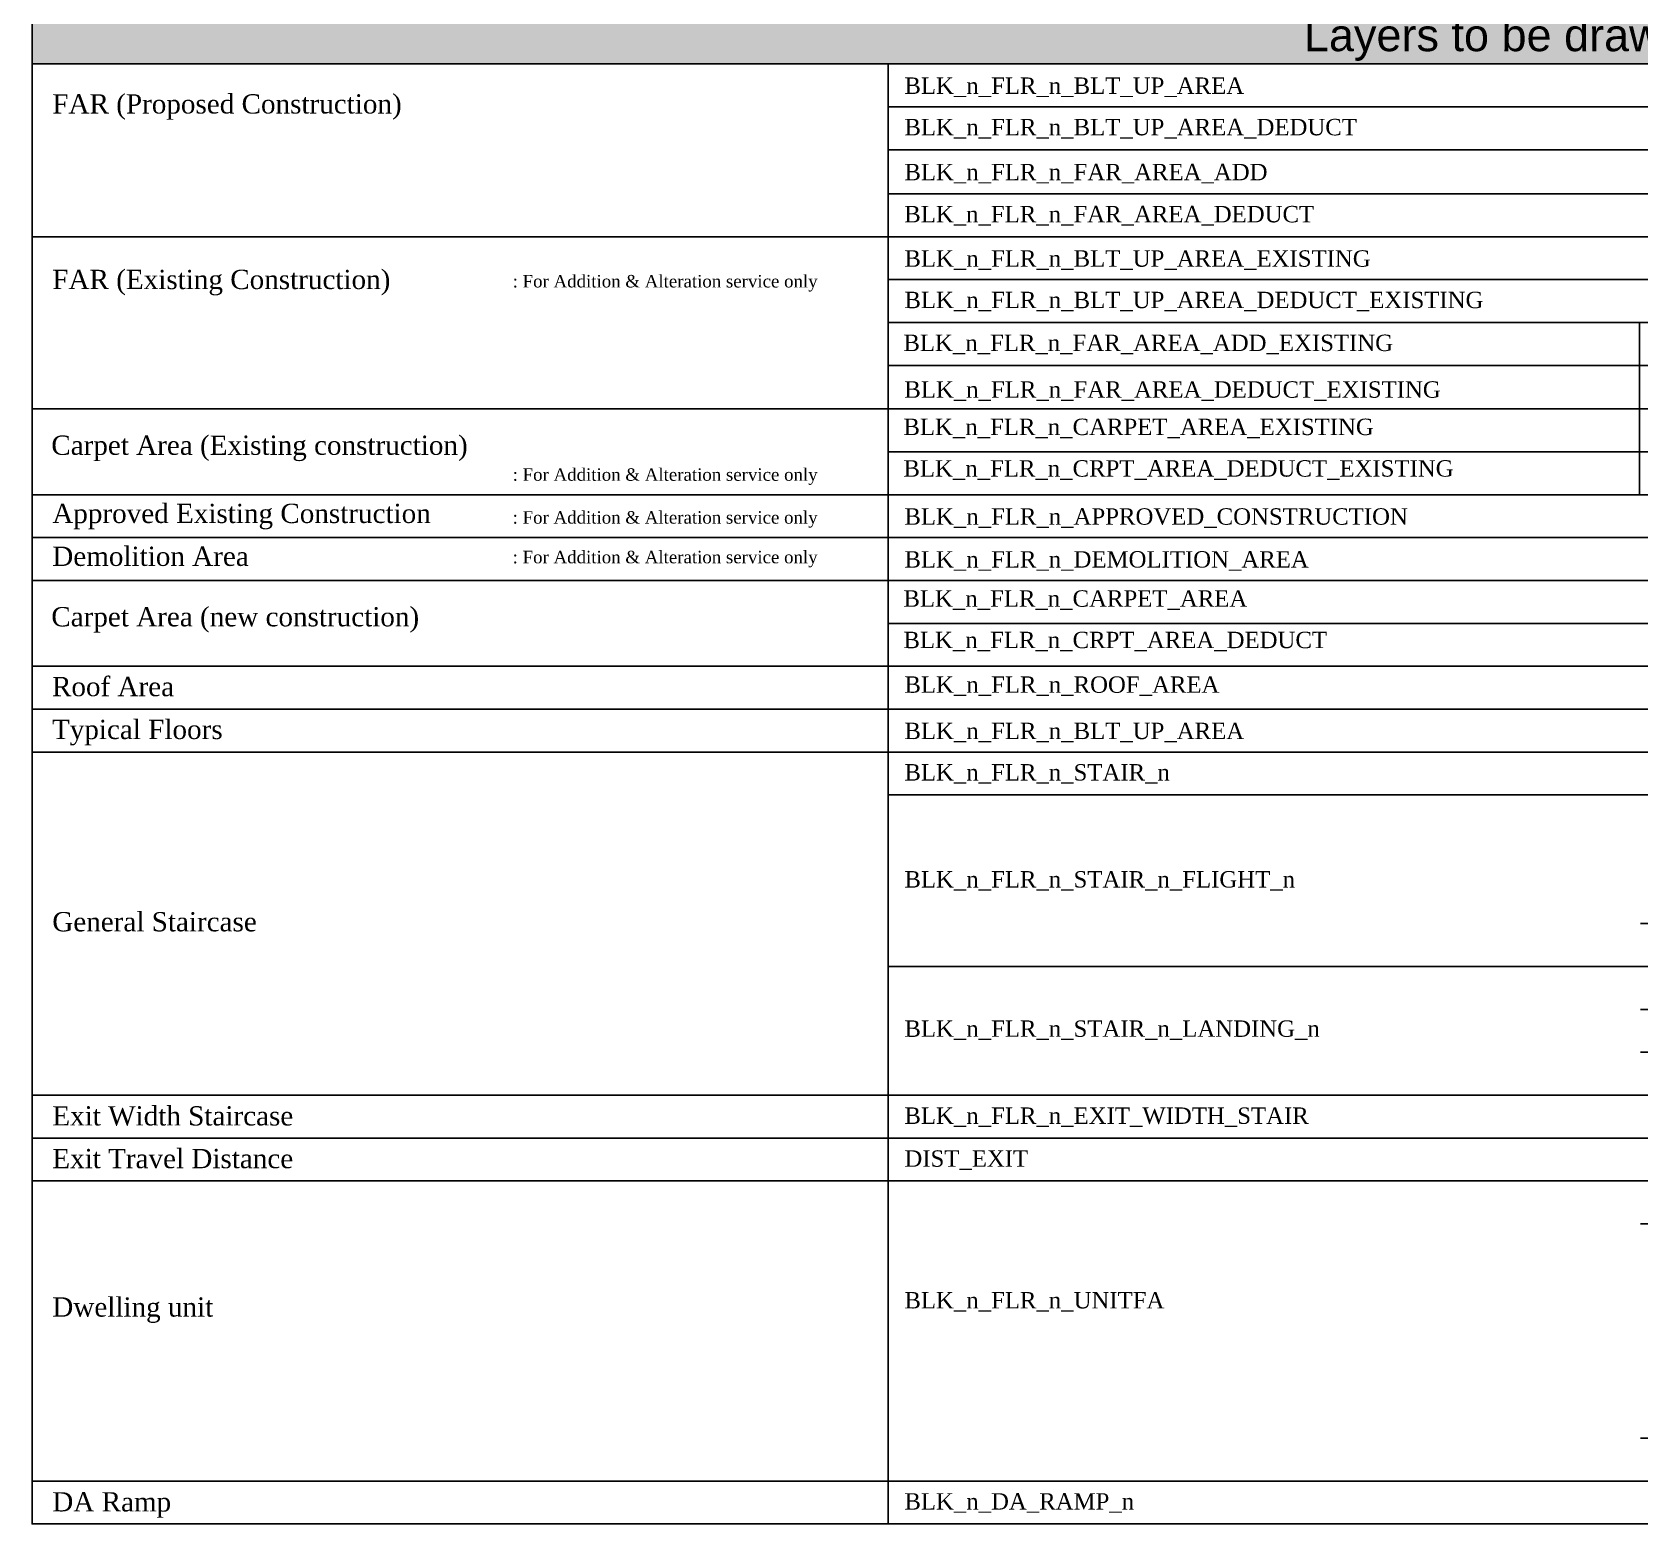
# Model space of a CAD drawing. Header units: millimetres. Extents: x -9481 to -9286, y 28694 to 28853.
# Drawn here: x -9481.26 to -9461.74, y 28789.23 to 28807.3 of the extents above; entities that cross this region are included whole.
import ezdxf

# ---------------------------------------------------------------- set-up
doc = ezdxf.new("R2010")
doc.units = ezdxf.units.MM
doc.linetypes.add('CONTINULUS', pattern=[0])
for name, color, linetype in [('BLK_1_FLR_-2_FAR_AREA_ADD', 7, 'Continuous'), ('BLK_1_PLANTATION_GREENSTRIP', 7, 'Continuous'), ('HATCH', 7, 'Continuous')]:
    doc.layers.add(name, color=color, linetype=linetype)
doc.styles.add('MtXpl_Georgia', font='georgiab.ttf')
doc.styles.get("Standard").update_dxf_attribs({"font": 'arial.ttf', "height": 0.25})

# ---------------------------------------------------------------- blocks, each defined once
blk = doc.blocks.new('H2')
at = {"layer": 'HATCH', "linetype": 'CONTINULUS', "ltscale": 0.05}
h = blk.add_hatch(color=241, dxfattribs=at)
h.dxf.hatch_style = 1
h.paths.add_polyline_path([(-9435.455, 28804.6), (-9435.455, 28803.827), (-9396.427, 28803.827), (-9396.427, 28804.6)])
blk.add_lwpolyline([(-9435.455, 28804.6), (-9396.427, 28804.6), (-9396.427, 28803.827), (-9435.455, 28803.827), (-9435.455, 28804.6)], close=True)
at = {"color": 18, "insert": (-9420.014, 28804.373), "char_height": 0.39118, "attachment_point": 1}
blk.add_mtext_dynamic_manual_height_columns('Layers to be drawn on the floor plan', width=11.88863, gutter_width=1.633, heights=[0], dxfattribs=at)

msp = doc.modelspace()

# ---------------------------------------------------------------- linework, layer by layer
for p, q in [((-9470.864214, 28806.917178), (-9470.864214, 28806.396531)), ((-9470.864214, 28806.396531), (-9470.864214, 28805.875884)), ((-9470.864214, 28804.818742), (-9470.864214, 28804.298095)), ((-9470.864214, 28804.298095), (-9470.864214, 28803.777448)), ((-9470.864214, 28801.686645), (-9470.864214, 28801.165998)), ((-9470.864214, 28801.165998), (-9470.864214, 28800.645351)), ((-9470.864214, 28800.645351), (-9470.864214, 28800.124704)), ((-9470.864214, 28800.124704), (-9470.864214, 28799.604057)), ((-9470.864214, 28799.604057), (-9470.864214, 28799.083411)), ((-9470.864214, 28799.083411), (-9470.864214, 28798.562764)), ((-9470.864214, 28798.562764), (-9470.864214, 28794.397588)), ((-9470.864214, 28794.918235), (-9470.864214, 28794.397588)), ((-9470.864214, 28794.397588), (-9470.864214, 28793.876941)), ((-9470.864214, 28793.876941), (-9470.864214, 28793.356294)), ((-9470.864214, 28793.356294), (-9470.864214, 28792.835648)), ((-9470.864214, 28792.835648), (-9470.864214, 28792.315001)), ((-9470.864214, 28792.315001), (-9470.864214, 28791.794354)), ((-9470.864214, 28791.794354), (-9470.864214, 28791.273707)), ((-9470.864214, 28791.273707), (-9470.864214, 28789.711766)), ((-9470.864214, 28789.711766), (-9470.864214, 28789.191119))]:
    msp.add_line(p, q)
at = {"color": 7, "linetype": 'CONTINULUS', "ltscale": 0.05}
for p, q in [((-9470.864214, 28806.396531), (-9470.864214, 28804.818742)), ((-9481.2579, 28805.875884), (-9481.2579, 28805.330264))]:
    msp.add_line(p, q, dxfattribs=at)
for points in [[(-9481.2579, 28806.396531), (-9481.2579, 28806.917178), (-9442.229952, 28806.917178), (-9442.229952, 28806.396531), (-9470.864214, 28806.396531)], [(-9481.2579, 28805.875884), (-9481.2579, 28806.917178)], [(-9470.864214, 28806.396531), (-9442.229952, 28806.396531), (-9442.229952, 28805.875884), (-9470.864214, 28805.875884)], [(-9481.2579, 28804.818742), (-9481.2579, 28805.339388)], [(-9470.864214, 28805.339388), (-9442.229952, 28805.339388), (-9442.229952, 28804.818742), (-9470.864214, 28804.818742)], [(-9481.2579, 28804.298095), (-9481.2579, 28804.818742), (-9442.229952, 28804.818742), (-9442.229952, 28804.298095), (-9470.864214, 28804.298095)], [(-9470.864214, 28804.818742), (-9442.229952, 28804.818742), (-9442.229952, 28804.298095), (-9470.864214, 28804.298095)], [(-9481.2579, 28803.777448), (-9481.2579, 28804.298095)], [(-9470.864214, 28804.298095), (-9442.229952, 28804.298095), (-9442.229952, 28803.777448), (-9470.864214, 28803.777448)], [(-9470.864214, 28803.777448), (-9442.229952, 28803.777448), (-9442.229952, 28803.256801), (-9470.864214, 28803.256801)], [(-9481.2579, 28801.686645), (-9481.2579, 28802.727939), (-9442.229952, 28802.727939), (-9442.229952, 28802.207292), (-9470.864214, 28802.207292)], [(-9481.2579, 28799.604057), (-9481.2579, 28801.686645), (-9442.229952, 28801.686645), (-9442.229952, 28801.165998), (-9481.2579, 28801.165998)], [(-9481.2579, 28800.645351), (-9481.2579, 28801.165998), (-9442.229952, 28801.165998), (-9442.229952, 28800.645351), (-9481.2579, 28800.645351)], [(-9481.2579, 28800.124704), (-9481.2579, 28800.645351), (-9442.229952, 28800.645351), (-9442.229952, 28800.124704), (-9470.864214, 28800.124704)], [(-9481.2579, 28799.604057), (-9481.2579, 28800.124704)], [(-9470.864214, 28800.124704), (-9442.229952, 28800.124704), (-9442.229952, 28799.604057), (-9481.2579, 28799.604057)], [(-9481.2579, 28798.042117), (-9481.2579, 28798.562764), (-9442.229952, 28798.562764), (-9442.229952, 28798.042117), (-9470.864214, 28798.042117)], [(-9481.2579, 28797.52147), (-9481.2579, 28798.042117)], [(-9481.2579, 28797.000823), (-9481.2579, 28797.52147)], [(-9481.2579, 28796.480176), (-9481.2579, 28797.000823)], [(-9481.2579, 28795.959529), (-9481.2579, 28796.480176)], [(-9461.731845, 28796.480176), (-9442.229952, 28796.480176), (-9442.229952, 28795.959529), (-9470.864214, 28795.959529)], [(-9481.2579, 28795.438882), (-9481.2579, 28795.959529)], [(-9470.864214, 28795.959529), (-9442.229952, 28795.959529), (-9442.229952, 28795.438882), (-9461.731845, 28795.438882)], [(-9481.2579, 28794.918235), (-9481.2579, 28795.438882)], [(-9461.731845, 28794.918235), (-9442.229952, 28794.918235), (-9442.229952, 28794.397588), (-9481.2579, 28794.397588), (-9481.2579, 28794.918235)], [(-9481.2579, 28789.711766), (-9481.2579, 28793.356294), (-9442.229952, 28793.356294), (-9442.229952, 28792.835648), (-9461.731845, 28792.835648)], [(-9461.731845, 28790.232413), (-9442.229952, 28790.232413), (-9442.229952, 28789.711766), (-9481.2579, 28789.711766)]]:
    msp.add_lwpolyline(points)
for points in [[(-9481.2579, 28799.604057), (-9442.229952, 28799.604057), (-9442.229952, 28799.083411), (-9481.2579, 28799.083411), (-9481.2579, 28799.604057)], [(-9481.2579, 28799.083411), (-9442.229952, 28799.083411), (-9442.229952, 28798.562764), (-9481.2579, 28798.562764), (-9481.2579, 28799.083411)], [(-9481.2579, 28794.397588), (-9442.229952, 28794.397588), (-9442.229952, 28793.876941), (-9481.2579, 28793.876941), (-9481.2579, 28794.397588)], [(-9481.2579, 28793.876941), (-9442.229952, 28793.876941), (-9442.229952, 28793.356294), (-9481.2579, 28793.356294), (-9481.2579, 28793.876941)], [(-9481.2579, 28789.711766), (-9442.229952, 28789.711766), (-9442.229952, 28789.191119), (-9481.2579, 28789.191119), (-9481.2579, 28789.711766)]]:
    msp.add_lwpolyline(points, close=True)
at = {"layer": 'BLK_1_FLR_-2_FAR_AREA_ADD', "color": 7, "linetype": 'CONTINULUS', "ltscale": 0.05}
for p, q in [((-9481.2579, 28802.215507), (-9481.2579, 28803.777448)), ((-9470.864214, 28801.686645), (-9470.864214, 28803.777448)), ((-9461.743926, 28801.686645), (-9461.743926, 28803.777448))]:
    msp.add_line(p, q, dxfattribs=at)

# ---------------------------------------------------------------- block references
at = {"layer": 'BLK_1_PLANTATION_GREENSTRIP', "linetype": 'CONTINULUS'}
msp.add_blockref('H2', (-45.8028, 3.090156), dxfattribs=at)

# ---------------------------------------------------------------- texts
at = {"linetype": 'CONTINULUS', "style": 'MtXpl_Georgia'}
for s, height, p in [('BLK_n_FLR_n_BLT_UP_AREA', 0.199011, (-9470.66745, 28806.553847)), ('FAR (Proposed Construction)', 0.234061, (-9481.013331, 28806.315157)), ('BLK_n_FLR_n_BLT_UP_AREA_DEDUCT', 0.199011, (-9470.66745, 28806.050613)), ('BLK_n_FLR_n_FAR_AREA_ADD', 0.199011, (-9470.66745, 28805.504993)), ('BLK_n_FLR_n_FAR_AREA_DEDUCT', 0.199011, (-9470.669319, 28804.994037)), ('BLK_n_FLR_n_BLT_UP_AREA_EXISTING', 0.199011, (-9470.66745, 28804.45541)), ('FAR (Existing Construction)', 0.234061, (-9481.013331, 28804.183735)), (' : For Addition & Alteration service only', 0.151671, (-9475.481103, 28804.203387)), ('BLK_n_FLR_n_BLT_UP_AREA_DEDUCT_EXISTING', 0.199011, (-9470.66745, 28803.952177)), ('BLK_n_FLR_n_FAR_AREA_ADD_EXISTING', 0.199011, (-9470.679531, 28803.43153)), ('BLK_n_FLR_n_FAR_AREA_DEDUCT_EXISTING', 0.199011, (-9470.668331, 28802.865034)), ('BLK_n_FLR_n_CARPET_AREA_EXISTING', 0.199011, (-9470.679531, 28802.411508)), ('Carpet Area (Existing construction)', 0.234061, (-9481.025412, 28802.171315)), (' : For Addition & Alteration service only', 0.151671, (-9475.481103, 28801.856334)), ('BLK_n_FLR_n_CRPT_AREA_DEDUCT_EXISTING', 0.199011, (-9470.679531, 28801.906772)), ('Approved Existing Construction', 0.234061, (-9481.013331, 28801.343422)), (' : For Addition & Alteration service only', 0.151671, (-9475.481103, 28801.335687)), ('BLK_n_FLR_n_APPROVED_CONSTRUCTION', 0.199011, (-9470.66745, 28801.323314)), ('Demolition Area', 0.234061, (-9481.013331, 28800.822775)), (' : For Addition & Alteration service only', 0.151671, (-9475.481103, 28800.854215)), ('BLK_n_FLR_n_DEMOLITION_AREA', 0.199011, (-9470.66745, 28800.802667)), ('BLK_n_FLR_n_CARPET_AREA', 0.199011, (-9470.679531, 28800.327417)), ('Carpet Area (new construction)', 0.234061, (-9481.025412, 28800.088727)), ('BLK_n_FLR_n_CRPT_AREA_DEDUCT', 0.199011, (-9470.679531, 28799.824184)), ('Roof Area', 0.234061, (-9481.016868, 28799.24104)), ('BLK_n_FLR_n_ROOF_AREA', 0.199011, (-9470.66745, 28799.28228)), ('Typical Floors', 0.234061, (-9481.016868, 28798.720393)), ('BLK_n_FLR_n_BLT_UP_AREA', 0.199011, (-9470.66745, 28798.720079)), ('BLK_n_FLR_n_STAIR_n', 0.199011, (-9470.66745, 28798.21721)), ('BLK_n_FLR_n_STAIR_n_FLIGHT_n', 0.199011, (-9470.66745, 28796.918111)), ('General Staircase', 0.234061, (-9481.013602, 28796.3858)), ('BLK_n_FLR_n_STAIR_n_LANDING_n', 0.199011, (-9470.66745, 28795.105417)), ('Exit Width Staircase', 0.234061, (-9481.013331, 28794.028848)), ('BLK_n_FLR_n_EXIT_WIDTH_STAIR', 0.199011, (-9470.66745, 28794.048853)), ('Exit Travel Distance', 0.234061, (-9481.013331, 28793.510402)), ('DIST_EXIT', 0.199011, (-9470.66745, 28793.528206)), ('Dwelling unit', 0.234061, (-9481.01306, 28791.708251)), ('BLK_n_FLR_n_UNITFA', 0.199011, (-9470.66745, 28791.807702)), ('DA Ramp', 0.234061, (-9481.013331, 28789.342834)), ('BLK_n_DA_RAMP_n', 0.199011, (-9470.66745, 28789.365758))]:
    msp.add_text(s, height=height, dxfattribs=at).set_placement(p)

doc.saveas('drawing.dxf')
